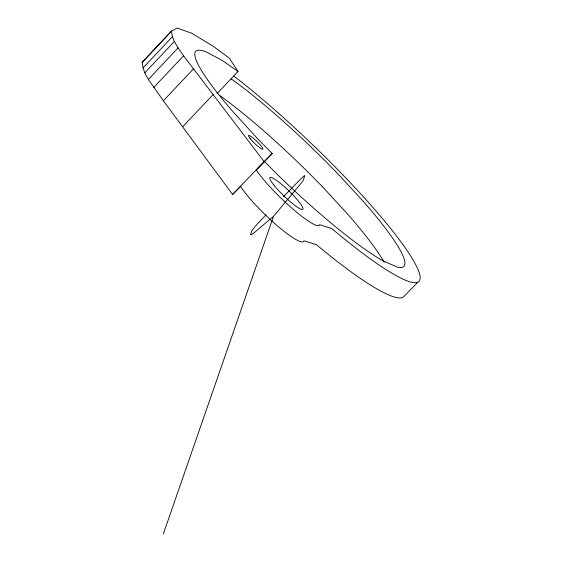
<?xml version="1.0" encoding="UTF-8"?>
<svg xmlns="http://www.w3.org/2000/svg" width="562" height="562" viewBox="0 0 562 562"><rect width="100%" height="100%" fill="white"/><g stroke="black" fill="none" stroke-linecap="round" stroke-linejoin="round"><path stroke-width="0.84" d="M171.34 31.121L142.2 62.15L143.064 67.904L144.785 72.877L148.375 79.446L163.373 100.767L232.598 194.459L264.105 161.603L183.591 55.786L178.063 47.903L174.318 41.476L172.436 36.649L171.34 31.121L177.255 28.1L191.565 33.165L212.872 46.042L229.24 58.083L238.056 71.451L216.981 93.671M163.345 533.9L273.49 216.398L302.068 182.081L303.557 179.615L304.639 175.667A11.704 0.85 -46.7 0 0 301.246 178.442L283.501 196.693M142.06 62.628L171.234 31.563M143.064 67.904L172.436 36.649M144.785 72.877L174.318 41.476M148.375 79.446L178.063 47.903M153.763 87.447L183.591 55.786M163.373 100.767L193.419 68.95M182.734 126.682L213.174 94.585M257.466 168.916L272.24 153.503L257.972 139.116L232.914 111.62A149.562 21.054 43.9 0 1 206.514 52.062L222.116 60.394L238.056 71.451M266.072 214.775L261.267 219.77A12.561 0.913 -46.8 0 0 251.888 230.82L250.666 234.045A34.654 2.529 -46.7 0 0 255.274 231.762L273.49 216.398M417.826 282.272L402.947 297.389A170.637 25.908 43.9 0 1 316.378 244.632L303.93 240.852A45.663 7.418 44 0 1 276.715 225.264A45.663 7.418 44 0 1 240.459 186.261M232.598 194.459L240.943 186.12M264.105 161.603L272.24 153.503M219.7 95.505L221.737 96.882A149.246 22.649 43.9 0 1 325.37 189.83L348.573 215.176A149.246 22.649 43.9 0 1 384.183 262.243M231.017 78.87L235.752 82.115A149.457 21.588 43.9 0 1 339.35 175.372L362.652 200.676A149.457 21.588 43.9 0 1 397.474 267.147L383.488 261.119A149.457 21.588 43.9 0 1 278.836 175.941L264.547 161.526L256.209 169.836A45.726 7.074 44 0 0 292.619 208.797A45.726 7.074 44 0 0 319.609 224.674L331.875 228.664A170.876 24.693 43.9 0 0 410.696 256.054A170.876 24.693 43.9 0 0 237.031 78.547L233.546 76.003M273.919 185.123A22.859 3.534 44 0 0 302.194 209.521A22.859 3.534 44 0 0 283.227 185.72A22.859 3.534 44 0 0 273.919 185.123M250.139 138.547A9.912 1.482 43.8 0 0 262.461 149.253A9.912 1.482 43.8 0 0 254.403 139.158A9.912 1.482 43.8 0 0 250.139 138.547"/></g></svg>
